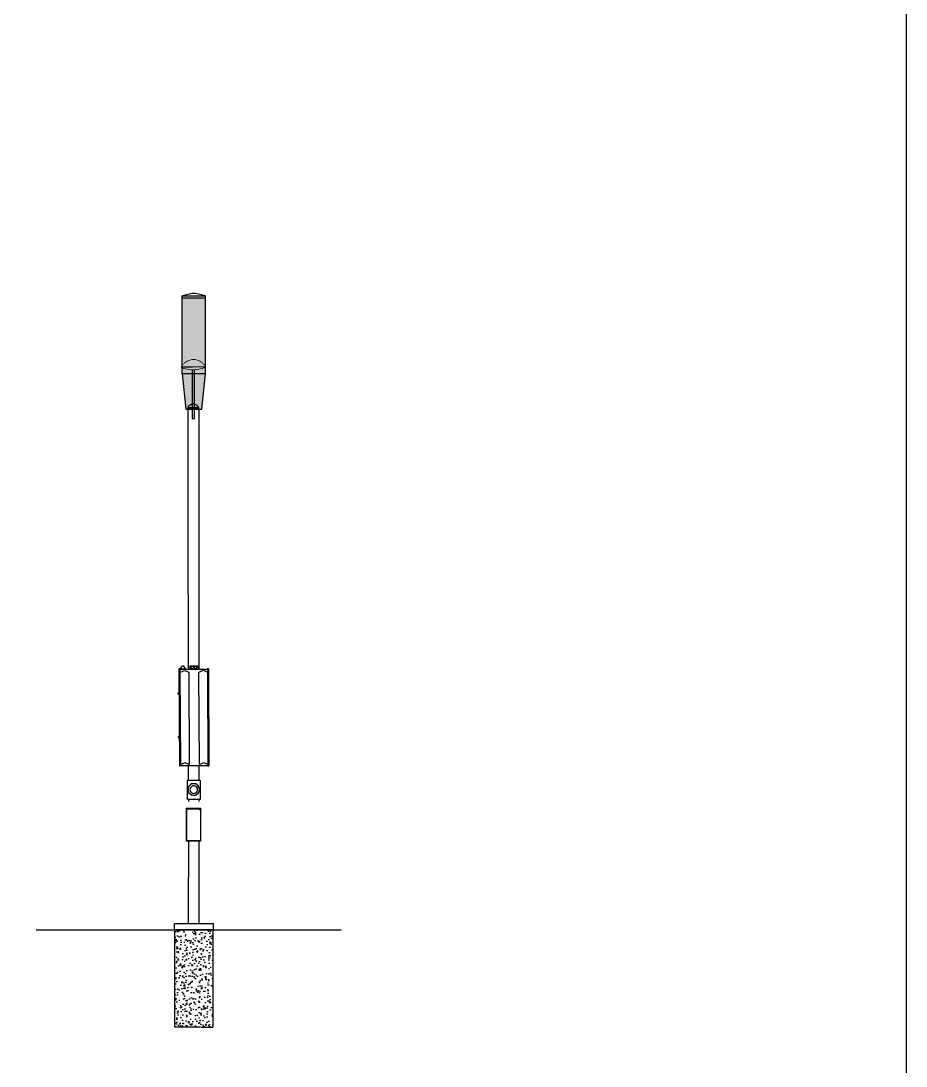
# Model space of a CAD drawing. Header units: inches. Extents: x -12627 to 89034, y -36671 to 6536.
# Drawn here: x 2415 to 2966, y -4692 to -4042 of the extents above; entities that cross this region are included whole.
import ezdxf

# ---------------------------------------------------------------- set-up
doc = ezdxf.new("R2010")
doc.units = ezdxf.units.IN
doc.header["$MEASUREMENT"] = 0
doc.set_wipeout_variables(frame=1)
doc.linetypes.add('HIDDEN', pattern=[0.375, 0.25, -0.125])
doc.layers.add('07 (E) Equipment', color=1, linetype='Continuous')
doc.layers.add('11 (P) Equipment', color=170, linetype='Continuous')

# ---------------------------------------------------------------- blocks, each defined once
blk = doc.blocks.new('A$C9b43ffe8')
at = {"layer": '07 (E) Equipment'}
for points in [[(-7.54, 34.21, 0.087341), (-0.7, 32.82, 0.103554), (7.34, 34.33)], [(0.7, 2.12), (0.7, 37.15, 1), (-0.7, 37.15), (-0.7, 2.12)]]:
    blk.add_lwpolyline(points, format="xyb", dxfattribs=at)
blk.add_lwpolyline([(-0.7, 2.12), (0.7, 2.12)], dxfattribs=at)
for centre, radius, start, end in [((1.11, 28.49), 10.37, 101.43583, 146.52725), ((0.11, 31.34), 7.39, 81.36575, 98.28713), ((0.11, 31.01), 7.72, 81.72937, 83.60558), ((-0.4, 29.86), 8.93, 30.01475, 79.54335)]:
    blk.add_arc(centre, radius, start, end, dxfattribs=at)
blk.add_wipeout([(-7.54, 34.21), (-7.13, 34.79), (-6.65, 35.37), (-6.12, 35.93), (-5.71, 36.31), (-4.92, 36.93), (-4.33, 37.32), (-3.49, 37.78), (-3.07, 37.98), (-2.67, 38.15), (-1.87, 38.42), (-0.95, 38.65), (-0.3, 38.72), (0.14, 38.73), (0.97, 38.68), (1.65, 38.56), (2.09, 38.44), (2.78, 38.21), (3.3, 38), (3.99, 37.65), (4.76, 37.16), (5.2, 36.83), (5.89, 36.21), (6.34, 35.73), (6.77, 35.2), (7.22, 34.53), (7.34, 34.33), (6.98, 34.18), (6.71, 34.08), (6.41, 33.97), (6.15, 33.88), (5.62, 33.71), (5.21, 33.59), (4.66, 33.44), (4.17, 33.32), (3.82, 33.24), (3.19, 33.12), (2.85, 33.07), (2.17, 32.97), (1.54, 32.9), (1.37, 32.89), (1.17, 32.87), (0.7, 32.87), (0.22, 32.82), (-0.28, 32.82), (-1.07, 32.83), (-1.92, 32.89), (-2.35, 32.93), (-2.89, 33), (-3.48, 33.09), (-4, 33.18), (-4.68, 33.32), (-5.15, 33.44), (-6.12, 33.71), (-7.11, 34.04)]).dxf.layer = '07 (E) Equipment'
blk.add_lwpolyline([(7.34, 34.33), (-0.7, 34.27), (-7.54, 34.21)], dxfattribs=at)
blk = doc.blocks.new('A$C2D5D0226')
at = {"layer": '11 (P) Equipment', "true_color": 0xffffff, "transparency": 33554684}
h = blk.add_hatch(color=7, dxfattribs=at)
h.dxf.hatch_style = 1
h.paths.add_polyline_path([(7.35, 69.1), (-7.25, 69.1), (-7.25, 21.99), (7.35, 21.99)])
h = blk.add_hatch(color=7, dxfattribs=at)
h.dxf.hatch_style = 1
h.paths.add_polyline_path([(7.35, 21.99), (-7.25, 21.99), (-5, 0), (5, 0)])
at = {"lineweight": 25}
for points in [[(-7.25, 70.65), (7.35, 70.65), (1.1, 72), (-1, 72)], [(5, 0), (7.35, 21.99), (-7.25, 21.99), (-5, 0)]]:
    blk.add_lwpolyline(points, close=True, dxfattribs=at)
for points in [[(-7.25, 21.99), (-7.25, 70.65)], [(7.35, 21.99), (7.35, 70.65)]]:
    blk.add_lwpolyline(points, dxfattribs=at)
at = {"color": 7, "lineweight": 0, "true_color": 0xffffff}
blk.add_lwpolyline([(-5, 0), (-7.25, 21.99), (-7.25, 69.1)], dxfattribs=at)
at = {"color": 253, "lineweight": 25, "true_color": 0x98999d}
blk.add_lwpolyline([(7.35, 69.1), (-7.25, 69.1)], dxfattribs=at)
at = {"color": 7, "lineweight": 0, "true_color": 0xffffff}
blk.add_lwpolyline([(7.35, 21.99), (5, 0), (-5, 0), (-7.25, 21.99)], close=True, dxfattribs=at)
blk = doc.blocks.new('A$C654F0CD1')
at = {"lineweight": 25}
blk.add_lwpolyline([(4, 11.99), (4, 0), (-4, 0), (-4, 11.99)], close=True, dxfattribs=at)
for points in [[(1.35, 9.6), (0.65, 9.75), (-0.85, 9.75), (-1.5, 9.6), (-2, 9.25), (-2.65, 8.75), (-3, 8.25), (-3.65, 6.9), (-3.65, 5.4), (-3, 4.1), (-2.5, 3.6)], [(2.85, 4.1), (3.5, 5.4), (3.5, 6.9), (3.15, 7.6), (2.5, 8.6), (2, 9.1), (1.35, 9.4), (0, 9.75), (-1.35, 9.4), (-2, 9.1), (-3, 8.1), (-3.35, 7.6), (-3.5, 6.9), (-3.5, 5.4), (-3.35, 4.75)], [(-1, 3.9), (-0.5, 3.9), (0, 3.75), (0.5, 3.9), (0.85, 3.9), (1.65, 4.4), (2.15, 5.25), (2.35, 5.6), (2.35, 6.6), (2.15, 7.1), (1.65, 7.75), (0.85, 8.25), (0.5, 8.4), (-0.5, 8.4), (-1, 8.25)]]:
    blk.add_lwpolyline(points, dxfattribs=at)
for points in [[(-3, 4.1), (1.01, -0.93), (6.94, 6.61), (1.35, 9.6)], [(-1, 8.25), (-2.98, 7.07), (-2.74, 5.05), (-1, 3.9)], [(-2.5, 3.6), (-0.95, 2.18), (1.69, 2.3), (2.85, 4.1)]]:
    blk.add_open_spline(points, degree=3, dxfattribs=at)
blk = doc.blocks.new('A$C7CBA60D7')
blk.add_wipeout([(-8.55, 10.15), (0, 10.15), (0, -9.95), (-0.05, -9.95), (-0.15, -9.8), (-8.55, -9.8)])
at = {"lineweight": 25}
blk.add_lwpolyline([(-1.4, -10), (-8.65, -9.95), (-8.75, -9.9), (-8.75, 9.95), (-8.9, 10.1), (-8.9, 10.3), (-8.75, 10.4), (0.15, 10.4), (0.15, 10.05), (0, 9.95), (0, -9.95), (-0.1, -10)], close=True, dxfattribs=at)
for points in [[(0.15, 10.3), (-8.9, 10.3)], [(-8.9, 10.15), (0.15, 10.15)], [(-8.75, 9.5), (-8.9, 9.5), (-8.9, 9), (-8.75, 9), (-8.9, 9), (-8.9, 8.5), (-8.75, 8.5), (-8.9, 8.5), (-8.9, 8), (-8.75, 8), (-8.9, 8), (-8.9, 7.5), (-8.75, 7.5), (-8.9, 7.5), (-8.9, 7), (-8.75, 7), (-8.9, 7), (-8.9, 6.5), (-8.75, 6.5), (-8.9, 6.5), (-8.9, 6), (-8.75, 6), (-8.9, 6), (-8.9, 5.5), (-8.75, 5.5), (-8.9, 5.5), (-8.9, 4.95), (-8.75, 4.95), (-8.9, 4.95), (-8.9, 4.45), (-8.75, 4.45), (-8.9, 4.45), (-8.9, 3.95), (-8.75, 3.95), (-8.9, 3.95), (-8.9, 3.45), (-8.75, 3.45), (-8.9, 3.45), (-8.9, 2.95), (-8.75, 2.95), (-8.9, 2.95), (-8.9, 2.45), (-8.75, 2.45), (-8.9, 2.45), (-8.9, 1.95), (-8.75, 1.95), (-8.9, 1.95), (-8.9, 1.45), (-8.75, 1.45), (-8.9, 1.45), (-8.9, 0.95), (-8.75, 0.95), (-8.9, 0.95), (-8.9, 0.45), (-8.75, 0.45), (-8.9, 0.45), (-8.9, -0.05), (-8.75, -0.05), (-8.9, -0.05), (-8.9, -7), (-8.75, -7), (-8.9, -7), (-8.9, -7.5), (-8.75, -7.5), (-8.9, -7.5), (-8.9, -8), (-8.75, -8), (-8.9, -8), (-8.9, -8.55), (-8.75, -8.55)], [(-8.55, -9.8), (-8.55, 10.15)], [(-0.45, 9.85), (-0.95, 9.85)], [(-0.05, -9.95), (-0.15, -9.8), (-3.7, -9.8), (-3.7, -9.7), (-4.95, -9.7), (-4.95, -9.8), (-8.55, -9.8), (-8.7, -9.95)]]:
    blk.add_lwpolyline(points, dxfattribs=at)
blk.add_circle((-0.67, 9.87), 0.275, dxfattribs=at)
blk = doc.blocks.new('A$C695A0FF3')
blk.add_wipeout([(-8.47, 61.01), (8.42, 61.01), (8.67, 1.08), (-8.67, 1.03)])
blk.add_wipeout([(-8.47, 61.01), (8.42, 61.06), (8.61, 1.08), (-8.67, 1.03)])
at = {"lineweight": 25}
for points in [[(-9.07, 59.76), (-9.07, 60.06), (-9.22, 60.06), (-9.22, 59.76)], [(-9.07, 58.61), (-9.07, 58.86), (-9.22, 58.86), (-9.22, 58.61)], [(-8.82, 0.78), (-9.07, 61.36), (-8.47, 61.36), (-8.47, 61.01), (-1.93, 61.06), (-1.93, 61.61), (-2.28, 61.61), (-2.28, 63.26), (2.27, 63.26), (2.27, 61.66), (1.92, 61.66), (1.92, 61.06), (8.42, 61.06), (8.42, 61.41), (9.07, 61.41), (9.32, 0.88), (8.67, 0.88), (8.67, 1.08), (-8.67, 1.03), (-8.67, 0.78)], [(9.07, 61.41), (8.42, 61.41), (8.42, 61.06), (-8.47, 61.01), (-8.47, 61.36), (-9.07, 61.36), (-8.82, 0.78), (-8.67, 0.78), (-8.67, 1.03), (8.67, 1.08), (8.67, 0.88), (9.32, 0.88)], [(-3.17, 59.31), (-2.97, 1.78), (-5.32, 2.83), (-8.17, 1.78), (-8.42, 59.26), (-5.62, 60.36)], [(-7.27, 61.01), (-7.27, 61.21), (-6.42, 61.21), (-6.42, 61.01)], [(8.42, 59.36), (8.62, 1.78), (6.27, 2.88), (3.42, 1.83), (3.17, 59.31), (5.97, 60.41)], [(9.22, 58.66), (9.22, 58.96), (9.07, 58.96), (9.07, 58.66)], [(-9.52, 46.2), (-9.87, 46.15), (-9.87, 46.2)], [(-9.52, 45.8), (-9.52, 45.75), (-9.87, 45.75), (-9.87, 45.8)], [(-9.67, 45.8), (-9.67, 46.2), (-9.52, 46.2), (-9.52, 45.8)], [(-8.97, 45.65), (-8.97, 46.3), (-9.52, 46.3), (-9.52, 45.65)], [(-8.92, 35.06), (-8.92, 35.36), (-9.12, 35.36), (-9.12, 35.06)], [(-8.92, 29.46), (-9.12, 29.46), (-9.07, 29.21), (-8.92, 29.21)], [(-9.42, 19.02), (-9.42, 18.97), (-9.77, 18.97), (-9.77, 19.02)], [(-9.42, 18.62), (-9.42, 18.57), (-9.77, 18.57), (-9.77, 18.62)], [(-9.57, 18.62), (-9.57, 18.97), (-9.42, 18.97), (-9.42, 18.62)], [(-8.87, 18.47), (-8.87, 19.12), (-9.42, 19.12), (-9.42, 18.47)], [(-8.82, 3.18), (-8.97, 3.18), (-8.97, 2.88), (-8.82, 2.93)], [(-8.82, 1.73), (-8.82, 2.03), (-8.97, 2.03), (-8.97, 1.73)], [(9.47, 4.38), (9.47, 4.63), (9.27, 4.63), (9.27, 4.38)]]:
    blk.add_lwpolyline(points, close=True, dxfattribs=at)
at = {"lineweight": 0}
for points in [[(-8.47, 61.01), (-8.67, 0.78), (-8.82, 0.78)], [(8.67, 1.08), (8.42, 61.06), (-8.47, 61.01), (-8.67, 1.03)], [(8.42, 61.06), (-8.47, 61.01), (-8.67, 1.03), (8.67, 1.08)], [(9.07, 61.41), (8.42, 61.41), (8.67, 0.88), (9.32, 0.88)]]:
    blk.add_lwpolyline(points, close=True, dxfattribs=at)
at = {"lineweight": 25}
for points in [[(-8.17, 61.76), (-6.97, 63.11)], [(-8.13, 61.8), (-8.17, 61.68)], [(-5.47, 61.71), (-5.47, 61.21), (-8.17, 61.21), (-8.17, 61.66)], [(-6.67, 63.15), (-6.8, 63.21), (-6.93, 63.15)], [(-6.72, 63.11), (-5.52, 61.81)], [(-5.42, 61.73), (-5.47, 61.85)], [(-1.93, 61.06), (1.92, 61.06)]]:
    blk.add_lwpolyline(points, dxfattribs=at)
for centre in [(-1.1, 62.23), (1, 62.23)]:
    blk.add_circle(centre, 0.824, dxfattribs=at)
at = {"color": 7, "lineweight": 0, "true_color": 0xffffff, "transparency": 33554559}
blk.add_solid([(-8.47, 61.01), (-8.67, 1.03), (-8.82, 0.78)], dxfattribs=at)
at = {"color": 7, "lineweight": 25, "true_color": 0xffffff, "transparency": 33554559}
blk.add_solid([(-8.67, 1.03), (-8.82, 0.78), (-8.67, 0.78)], dxfattribs=at)
at = {"color": 7, "true_color": 0xffffff, "transparency": 33554559}
blk.add_solid([(8.67, 0.88), (9.32, 0.88), (8.67, 1.08)], dxfattribs=at)

msp = doc.modelspace()

# ---------------------------------------------------------------- hatches: boundary and pattern name
at = {"layer": '07 (E) Equipment', "true_color": 0xbec8ca}
h = msp.add_hatch(dxfattribs=at)
h.set_pattern_fill('AR-CONC', color=9)
h.set_pattern_definition([(50, (4482.6895, 56734.0394), (7.1726018, -0.62752135), [0.75, -8.25]), (355, (4482.6895, 56734.039), (-1.3875133, 7.5219213), [0.6, -6.6]), (100.451444, (4483.287, 56733.987), (5.7850885, 6.8943999), [0.6374019, -7.0114211]), (46.1842, (4482.6895, 56736.039), (10.6724133, -1.6551928), [1.125, -12.375]), (96.635635, (4483.579, 56735.901), (9.3466195, 9.741186), [0.9561034, -10.5171376]), (351.184164, (4482.69, 56736.039), (9.3466195, 9.741186), [0.9, -9.9]), (21, (4483.6895, 56735.5394), (5.9690705, -4.0261889), [0.75, -8.25]), (326, (4483.6895, 56735.539), (2.4331533, 7.25150045), [0.6, -6.6]), (71.451445, (4484.187, 56735.204), (8.4022238, 3.2253115), [0.6374019, -7.0114211]), (37.5, (4482.6895, 56734.0394), (0.12159855, 3.32893854), [0, -6.52, 0, -6.7, 0, -6.625]), (7.5, (4482.6895, 56734.0394), (2.63069537, 3.94411712), [0, -3.82, 0, -6.37, 0, -2.525]), (327.5, (4480.4595, 56734.0394), (5.33822436, -0.22554872), [0, -2.5, 0, -7.8, 0, -10.35]), (317.5, (4479.4595, 56734.0394), (5.8318617, 1.00104982), [0, -3.25, 0, -5.18, 0, -7.35])])
h.paths.add_polyline_path([(2534.42, -4607.54), (2510.42, -4607.54), (2510.42, -4668.01), (2534.42, -4667.82)])

# ---------------------------------------------------------------- linework, layer by layer
msp.add_lwpolyline([(-647.97, -3391.23), (2965.54, -3391.23), (2965.54, -5820.83), (-647.97, -5820.83)], close=True)
at = {"layer": '07 (E) Equipment', "flags": 128}
msp.add_lwpolyline([(2424.47, -4607.54), (2614.15, -4607.54)], dxfattribs=at)
at = {"layer": '07 (E) Equipment', "linetype": 'HIDDEN', "flags": 128}
msp.add_lwpolyline([(2510.42, -4668.01), (2534.42, -4668.13), (2534.42, -4607.54), (2510.42, -4607.54)], close=True, dxfattribs=at)

# ---------------------------------------------------------------- next in the draw order: wipeouts: each hides what was drawn before it
msp.add_wipeout([(2519.29, -4603.59), (2525.54, -4603.59), (2525.49, -4283.42), (2518.89, -4283.42)]).dxf.layer = '07 (E) Equipment'

# ---------------------------------------------------------------- next in the draw order: linework, layer by layer
at = {"layer": '07 (E) Equipment'}
for points in [[(2518.99, -4281.87), (2518.89, -4282.42), (2525.44, -4282.42), (2525.44, -4283.42), (2518.89, -4283.42), (2518.89, -4282.42)], [(2519.2, -4514.42), (2518.89, -4283.42)], [(2525.44, -4282.42), (2525.19, -4281.87)], [(2525.49, -4283.42), (2525.53, -4514.42)], [(2519.27, -4527.79), (2519.27, -4526.42)], [(2525.52, -4526.42), (2525.52, -4527.79)], [(2519.24, -4603.59), (2519.25, -4546.42)], [(2525.49, -4546.42), (2525.54, -4603.59)], [(2510.42, -4607.54), (2510.42, -4603.59), (2534.42, -4603.59), (2534.42, -4607.54)]]:
    msp.add_lwpolyline(points, dxfattribs=at)
msp.add_open_spline([(2525.19, -4281.87), (2523.4, -4279.86), (2520.89, -4279.8), (2518.99, -4281.87)], degree=3, dxfattribs=at)

# ---------------------------------------------------------------- next in the draw order: block references
msp.add_blockref('A$C654F0CD1', (2522.43, -4526.42), dxfattribs=at)

# ---------------------------------------------------------------- next in the draw order: block references
for name, p in [('A$C9b43ffe8', (2522.2, -4291.54)), ('A$C695A0FF3', (2522.47, -4506.48)), ('A$C7CBA60D7', (2526.57, -4542.45))]:
    msp.add_blockref(name, p, dxfattribs=at)

# ---------------------------------------------------------------- next in the draw order: block references
msp.add_blockref('A$C2D5D0226', (2522.42, -4283.57), dxfattribs=at)

doc.saveas('drawing.dxf')
